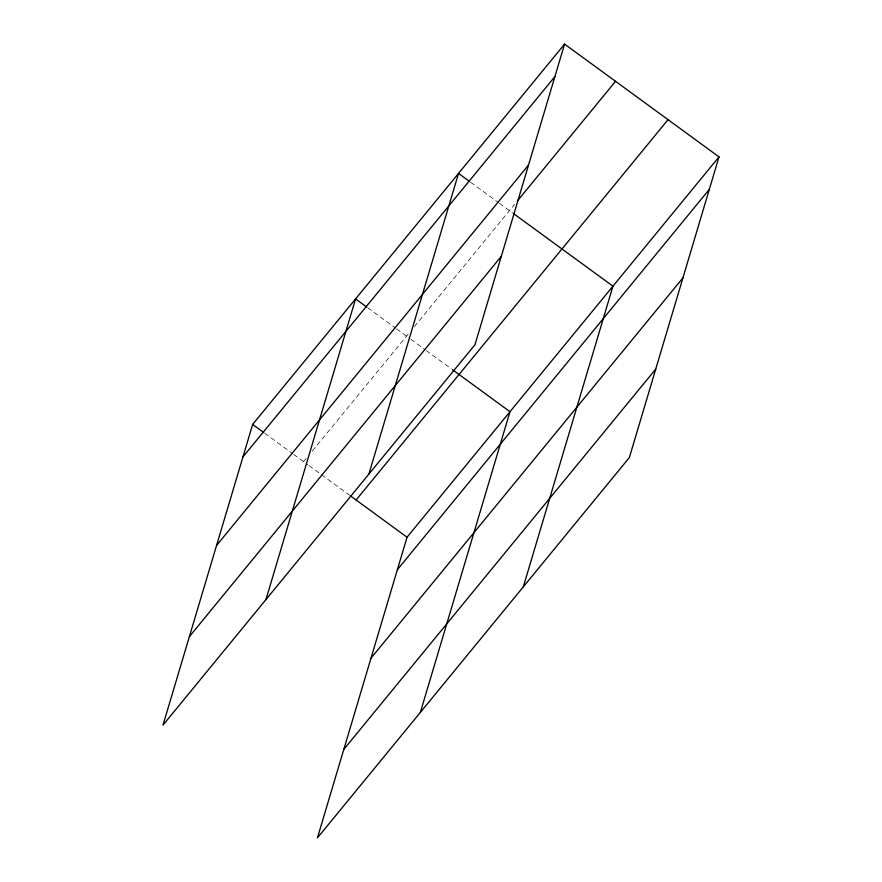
<?xml version="1.0" encoding="UTF-8"?>
<svg xmlns="http://www.w3.org/2000/svg" width="882" height="882" viewBox="0 0 882 882"><rect width="100%" height="100%" fill="white"/><g stroke="black" fill="none" stroke-linecap="round" stroke-linejoin="round"><path stroke-width="0.66" stroke-dasharray="4.41 3.31" d="M303.595 461.65L306.208 458.464M312.316 451.011L409.149 332.955M414.386 326.572L514.691 204.271M470.701 182.309L498.396 202.54M499.51 203.345L512.762 213.025M367.761 307.829L395.456 328.049M396.569 328.865L409.821 338.534M410.913 339.338L425.135 349.724M426.227 350.518L451.386 368.897M264.82 433.338L292.515 453.557M293.629 454.373L307.972 464.847M309.064 465.641L349.537 495.199"/><path stroke-width="1.32" d="M564.579 44.1L252.638 424.44L162.994 725.125L474.946 344.785L564.579 44.1L719.006 156.875L629.362 457.56L317.421 837.9L407.054 537.215L719.006 156.875M265.934 599.617L355.578 298.921L366.658 307.013M368.885 474.097L458.519 173.412L469.599 181.505M420.361 712.391L509.994 411.707L452.477 369.69M523.302 586.883L612.946 286.187L513.853 213.83M242.958 456.898L554.899 76.569M216.575 545.418L528.516 165.077M517.304 201.096L615.537 81.32M189.387 636.606L501.329 256.276M356.096 499.995L668.049 119.665M397.374 569.673L709.326 189.343M370.991 658.192L682.944 277.852M343.804 749.391L655.756 369.051M252.638 424.44L263.718 432.522M350.628 496.004L407.054 537.215"/></g></svg>
